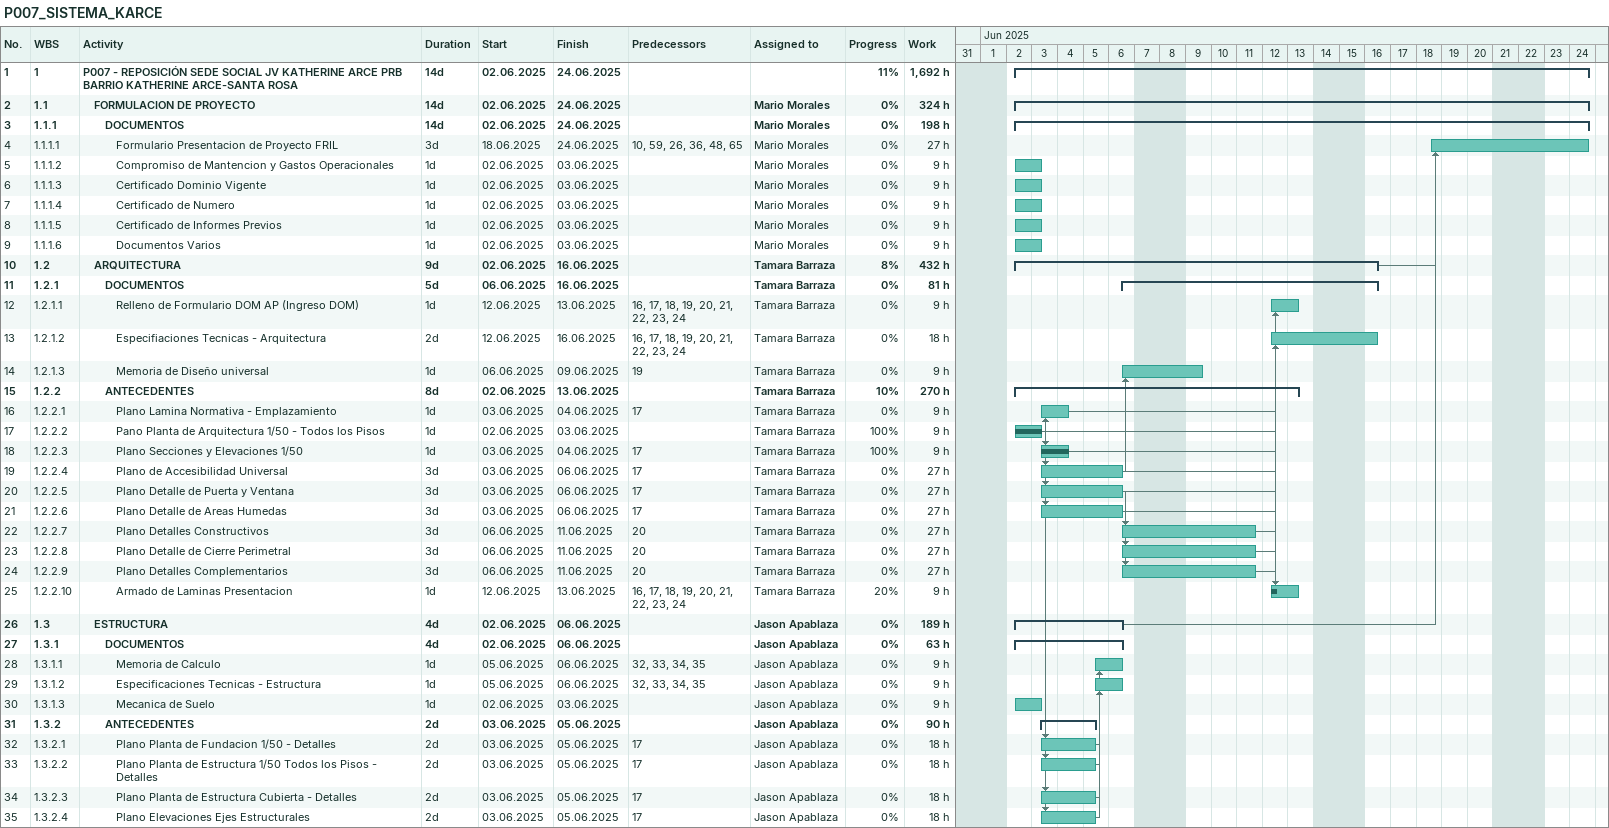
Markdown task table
P007_SISTEMA_KARCE

| ID | WBS | Task | Duration | Start | Finish | Predecessors | Resources | % complete | Work (h) |
|---|---|---|---|---|---|---|---|---|---|
| 1 | 1 | **P007 - REPOSICIÓN SEDE SOCIAL JV KATHERINE ARCE PRB BARRIO KATHERINE ARCE-SANTA ROSA** | 14d | 2025-06-02 | 2025-06-24 |  |  | 11 | 1692 |
| 2 | 1.1 | **FORMULACION DE PROYECTO** | 14d | 2025-06-02 | 2025-06-24 |  | Mario Morales | 0 | 324 |
| 3 | 1.1.1 | **DOCUMENTOS** | 14d | 2025-06-02 | 2025-06-24 |  | Mario Morales | 0 | 198 |
| 4 | 1.1.1.1 | Formulario Presentacion de Proyecto FRIL | 3d | 2025-06-18 | 2025-06-24 | 10, 59, 26, 36, 48, 65 | Mario Morales | 0 | 27 |
| 5 | 1.1.1.2 | Compromiso de Mantencion y Gastos Operacionales | 1d | 2025-06-02 | 2025-06-03 |  | Mario Morales | 0 | 9 |
| 6 | 1.1.1.3 | Certificado Dominio Vigente | 1d | 2025-06-02 | 2025-06-03 |  | Mario Morales | 0 | 9 |
| 7 | 1.1.1.4 | Certificado de Numero | 1d | 2025-06-02 | 2025-06-03 |  | Mario Morales | 0 | 9 |
| 8 | 1.1.1.5 | Certificado de Informes Previos | 1d | 2025-06-02 | 2025-06-03 |  | Mario Morales | 0 | 9 |
| 9 | 1.1.1.6 | Documentos Varios | 1d | 2025-06-02 | 2025-06-03 |  | Mario Morales | 0 | 9 |
| 10 | 1.2 | **ARQUITECTURA** | 9d | 2025-06-02 | 2025-06-16 |  | Tamara Barraza | 8 | 432 |
| 11 | 1.2.1 | **DOCUMENTOS** | 5d | 2025-06-06 | 2025-06-16 |  | Tamara Barraza | 0 | 81 |
| 12 | 1.2.1.1 | Relleno de Formulario DOM AP (Ingreso DOM) | 1d | 2025-06-12 | 2025-06-13 | 16, 17, 18, 19, 20, 21, 22, 23, 24 | Tamara Barraza | 0 | 9 |
| 13 | 1.2.1.2 | Especifiaciones Tecnicas - Arquitectura | 2d | 2025-06-12 | 2025-06-16 | 16, 17, 18, 19, 20, 21, 22, 23, 24 | Tamara Barraza | 0 | 18 |
| 14 | 1.2.1.3 | Memoria de Diseño universal | 1d | 2025-06-06 | 2025-06-09 | 19 | Tamara Barraza | 0 | 9 |
| 15 | 1.2.2 | **ANTECEDENTES** | 8d | 2025-06-02 | 2025-06-13 |  | Tamara Barraza | 10 | 270 |
| 16 | 1.2.2.1 | Plano Lamina Normativa - Emplazamiento | 1d | 2025-06-03 | 2025-06-04 | 17 | Tamara Barraza | 0 | 9 |
| 17 | 1.2.2.2 | Pano Planta de Arquitectura 1/50 - Todos los Pisos | 1d | 2025-06-02 | 2025-06-03 |  | Tamara Barraza | 100 | 9 |
| 18 | 1.2.2.3 | Plano Secciones y Elevaciones 1/50 | 1d | 2025-06-03 | 2025-06-04 | 17 | Tamara Barraza | 100 | 9 |
| 19 | 1.2.2.4 | Plano de Accesibilidad Universal | 3d | 2025-06-03 | 2025-06-06 | 17 | Tamara Barraza | 0 | 27 |
| 20 | 1.2.2.5 | Plano Detalle de Puerta y Ventana | 3d | 2025-06-03 | 2025-06-06 | 17 | Tamara Barraza | 0 | 27 |
| 21 | 1.2.2.6 | Plano Detalle de Areas Humedas | 3d | 2025-06-03 | 2025-06-06 | 17 | Tamara Barraza | 0 | 27 |
| 22 | 1.2.2.7 | Plano Detalles Constructivos | 3d | 2025-06-06 | 2025-06-11 | 20 | Tamara Barraza | 0 | 27 |
| 23 | 1.2.2.8 | Plano Detalle de Cierre Perimetral | 3d | 2025-06-06 | 2025-06-11 | 20 | Tamara Barraza | 0 | 27 |
| 24 | 1.2.2.9 | Plano Detalles Complementarios | 3d | 2025-06-06 | 2025-06-11 | 20 | Tamara Barraza | 0 | 27 |
| 25 | 1.2.2.10 | Armado de Laminas Presentacion | 1d | 2025-06-12 | 2025-06-13 | 16, 17, 18, 19, 20, 21, 22, 23, 24 | Tamara Barraza | 20 | 9 |
| 26 | 1.3 | **ESTRUCTURA** | 4d | 2025-06-02 | 2025-06-06 |  | Jason Apablaza | 0 | 189 |
| 27 | 1.3.1 | **DOCUMENTOS** | 4d | 2025-06-02 | 2025-06-06 |  | Jason Apablaza | 0 | 63 |
| 28 | 1.3.1.1 | Memoria de Calculo | 1d | 2025-06-05 | 2025-06-06 | 32, 33, 34, 35 | Jason Apablaza | 0 | 9 |
| 29 | 1.3.1.2 | Especificaciones Tecnicas - Estructura | 1d | 2025-06-05 | 2025-06-06 | 32, 33, 34, 35 | Jason Apablaza | 0 | 9 |
| 30 | 1.3.1.3 | Mecanica de Suelo | 1d | 2025-06-02 | 2025-06-03 |  | Jason Apablaza | 0 | 9 |
| 31 | 1.3.2 | **ANTECEDENTES** | 2d | 2025-06-03 | 2025-06-05 |  | Jason Apablaza | 0 | 90 |
| 32 | 1.3.2.1 | Plano Planta de Fundacion 1/50 - Detalles | 2d | 2025-06-03 | 2025-06-05 | 17 | Jason Apablaza | 0 | 18 |
| 33 | 1.3.2.2 | Plano Planta de Estructura 1/50 Todos los Pisos - Detalles | 2d | 2025-06-03 | 2025-06-05 | 17 | Jason Apablaza | 0 | 18 |
| 34 | 1.3.2.3 | Plano Planta de Estructura Cubierta - Detalles | 2d | 2025-06-03 | 2025-06-05 | 17 | Jason Apablaza | 0 | 18 |
| 35 | 1.3.2.4 | Plano Elevaciones Ejes Estructurales | 2d | 2025-06-03 | 2025-06-05 | 17 | Jason Apablaza | 0 | 18 |
